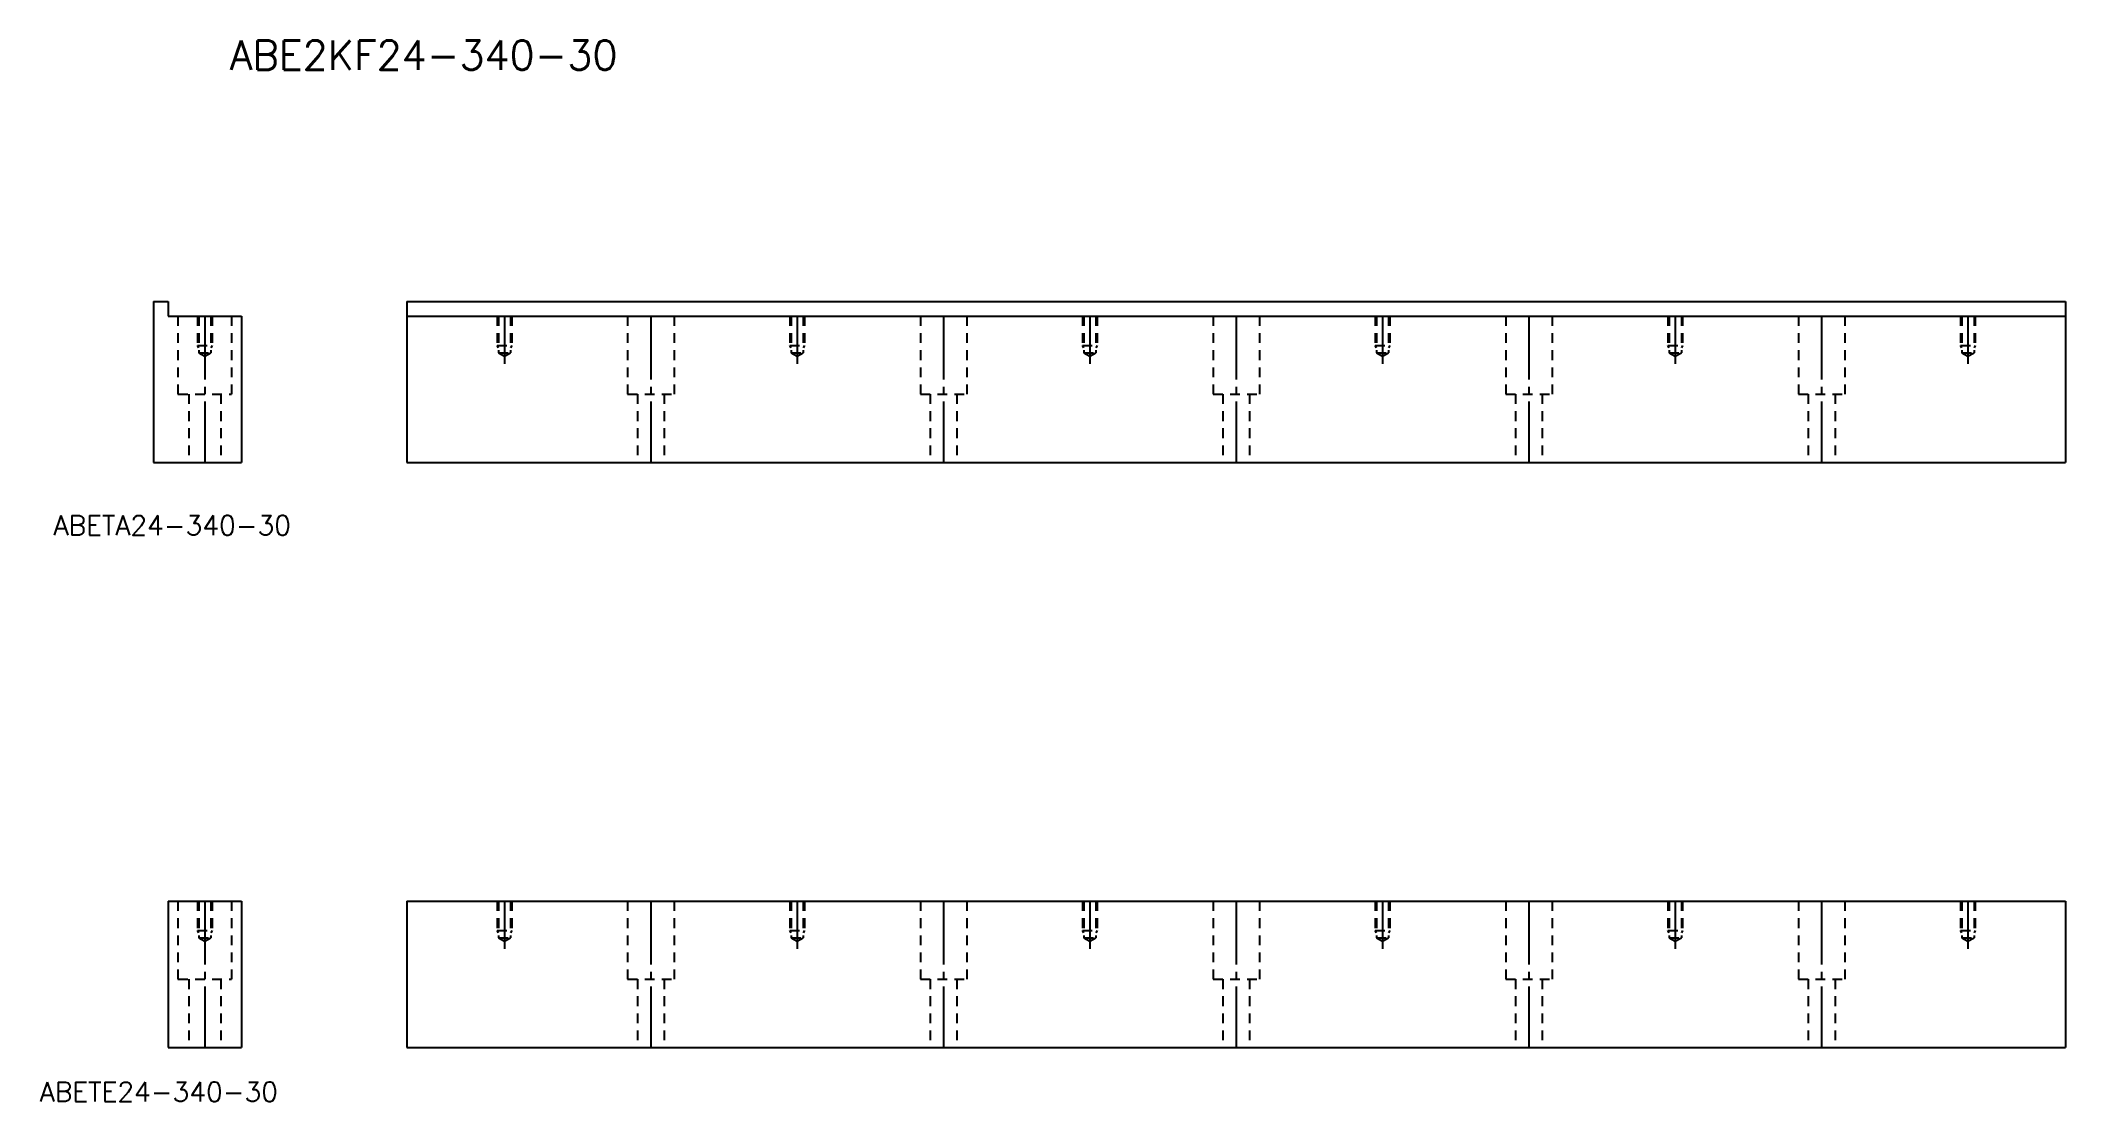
# Model space of a CAD drawing. Extents: x -7 to 408, y 262 to 480.
import ezdxf

# ---------------------------------------------------------------- set-up
doc = ezdxf.new("R2010")
doc.units = 0
doc.header["$MEASUREMENT"] = 0
doc.linetypes.add('CENTER', pattern=[17.5, 13, -1.5, 1.5, -1.5])
doc.linetypes.add('DASHED', pattern=[3.5, 2, -1.5])
doc.layers.get('0').update_dxf_attribs({"linetype": 'CONTINUOUS'})
doc.layers.add('CENTER', color=1, linetype='CENTER')
doc.styles.get("Standard").update_dxf_attribs({"font": 'txt.shx', "bigfont": '@extfont2.shx'})

msp = doc.modelspace()

# ---------------------------------------------------------------- linework, layer by layer
at = {"color": 7, "linetype": 'Continuous'}
for p, q in [((16.43, 426.46), (19.43, 426.46)), ((16.43, 426.46), (16.43, 393.46)), ((19.43, 426.46), (19.43, 423.46)), ((19.43, 423.46), (34.43, 423.46)), ((34.43, 423.46), (34.43, 393.46)), ((68.37, 426.46), (408.37, 426.46)), ((68.37, 426.46), (68.37, 393.46)), ((68.37, 423.46), (408.37, 423.46)), ((408.37, 426.46), (408.37, 393.46)), ((16.43, 393.46), (34.43, 393.46)), ((68.37, 393.46), (408.37, 393.46)), ((19.43, 303.46), (19.43, 273.46)), ((19.43, 303.46), (34.43, 303.46)), ((34.43, 303.46), (34.43, 273.46)), ((68.37, 303.46), (408.37, 303.46)), ((68.37, 303.46), (68.37, 273.46)), ((408.37, 303.46), (408.37, 273.46)), ((19.43, 273.46), (34.43, 273.46)), ((68.37, 273.46), (408.37, 273.46))]:
    msp.add_line(p, q, dxfattribs=at)
at = {"color": 3, "linetype": 'DASHED'}
for p, q in [((21.43, 423.46), (21.43, 407.46)), ((25.43, 423.46), (25.43, 417.46)), ((25.68, 423.46), (25.68, 415.96)), ((28.18, 423.46), (28.18, 415.96)), ((28.43, 423.46), (28.43, 417.46)), ((32.43, 423.46), (32.43, 407.46)), ((86.87, 423.46), (86.87, 417.46)), ((87.12, 423.46), (87.12, 415.96)), ((89.62, 423.46), (89.62, 415.96)), ((89.87, 423.46), (89.87, 417.46)), ((113.62, 423.46), (113.62, 407.46)), ((123.12, 423.46), (123.12, 407.46)), ((146.87, 423.46), (146.87, 417.46)), ((147.12, 423.46), (147.12, 415.96)), ((149.62, 423.46), (149.62, 415.96)), ((149.87, 423.46), (149.87, 417.46)), ((173.62, 423.46), (173.62, 407.46)), ((183.12, 423.46), (183.12, 407.46)), ((206.87, 423.46), (206.87, 417.46)), ((207.12, 423.46), (207.12, 415.96)), ((209.62, 423.46), (209.62, 415.96)), ((209.87, 423.46), (209.87, 417.46)), ((233.62, 423.46), (233.62, 407.46)), ((243.12, 423.46), (243.12, 407.46)), ((266.87, 423.46), (266.87, 417.46)), ((267.12, 423.46), (267.12, 415.96)), ((269.62, 423.46), (269.62, 415.96)), ((269.87, 423.46), (269.87, 417.46)), ((293.62, 423.46), (293.62, 407.46)), ((303.12, 423.46), (303.12, 407.46)), ((326.87, 423.46), (326.87, 417.46)), ((327.12, 423.46), (327.12, 415.96)), ((329.62, 423.46), (329.62, 415.96)), ((329.87, 423.46), (329.87, 417.46)), ((353.62, 423.46), (353.62, 407.46)), ((363.12, 423.46), (363.12, 407.46)), ((386.87, 423.46), (386.87, 417.46)), ((387.12, 423.46), (387.12, 415.96)), ((389.62, 423.46), (389.62, 415.96)), ((389.87, 423.46), (389.87, 417.46)), ((25.68, 416.96), (25.43, 417.46)), ((25.43, 417.46), (28.43, 417.46)), ((25.68, 415.96), (26.93, 415.24)), ((25.68, 415.96), (28.18, 415.96)), ((26.93, 415.24), (28.18, 415.96)), ((28.43, 417.46), (28.18, 416.96)), ((86.87, 417.46), (89.87, 417.46)), ((87.12, 416.96), (86.87, 417.46)), ((87.12, 415.96), (89.62, 415.96)), ((87.12, 415.96), (88.37, 415.24)), ((88.37, 415.24), (89.62, 415.96)), ((89.87, 417.46), (89.62, 416.96)), ((147.12, 416.96), (146.87, 417.46)), ((146.87, 417.46), (149.87, 417.46)), ((147.12, 415.96), (148.37, 415.24)), ((147.12, 415.96), (149.62, 415.96)), ((148.37, 415.24), (149.62, 415.96)), ((149.87, 417.46), (149.62, 416.96)), ((207.12, 416.96), (206.87, 417.46)), ((206.87, 417.46), (209.87, 417.46)), ((207.12, 415.96), (208.37, 415.24)), ((207.12, 415.96), (209.62, 415.96)), ((208.37, 415.24), (209.62, 415.96)), ((209.87, 417.46), (209.62, 416.96)), ((267.12, 416.96), (266.87, 417.46)), ((266.87, 417.46), (269.87, 417.46)), ((267.12, 415.96), (268.37, 415.24)), ((267.12, 415.96), (269.62, 415.96)), ((268.37, 415.24), (269.62, 415.96)), ((269.87, 417.46), (269.62, 416.96)), ((327.12, 416.96), (326.87, 417.46)), ((326.87, 417.46), (329.87, 417.46)), ((327.12, 415.96), (328.37, 415.24)), ((327.12, 415.96), (329.62, 415.96)), ((328.37, 415.24), (329.62, 415.96)), ((329.87, 417.46), (329.62, 416.96)), ((387.12, 416.96), (386.87, 417.46)), ((386.87, 417.46), (389.87, 417.46)), ((387.12, 415.96), (388.37, 415.24)), ((387.12, 415.96), (389.62, 415.96)), ((388.37, 415.24), (389.62, 415.96)), ((389.87, 417.46), (389.62, 416.96)), ((21.43, 407.46), (32.43, 407.46)), ((23.63, 407.46), (23.63, 393.46)), ((30.23, 407.46), (30.23, 393.46)), ((113.62, 407.46), (123.12, 407.46)), ((115.62, 407.46), (115.62, 393.46)), ((121.12, 407.46), (121.12, 393.46)), ((173.62, 407.46), (183.12, 407.46)), ((175.62, 407.46), (175.62, 393.46)), ((181.12, 407.46), (181.12, 393.46)), ((233.62, 407.46), (243.12, 407.46)), ((235.62, 407.46), (235.62, 393.46)), ((241.12, 407.46), (241.12, 393.46)), ((293.62, 407.46), (303.12, 407.46)), ((295.62, 407.46), (295.62, 393.46)), ((301.12, 407.46), (301.12, 393.46)), ((353.62, 407.46), (363.12, 407.46)), ((355.62, 407.46), (355.62, 393.46)), ((361.12, 407.46), (361.12, 393.46)), ((21.43, 303.46), (21.43, 287.46)), ((25.43, 303.46), (25.43, 297.46)), ((25.68, 303.46), (25.68, 295.96)), ((28.18, 303.46), (28.18, 295.96)), ((28.43, 303.46), (28.43, 297.46)), ((32.43, 303.46), (32.43, 287.46)), ((86.87, 303.46), (86.87, 297.46)), ((87.12, 303.46), (87.12, 295.96)), ((89.62, 303.46), (89.62, 295.96)), ((89.87, 303.46), (89.87, 297.46)), ((113.62, 303.46), (113.62, 287.46)), ((123.12, 303.46), (123.12, 287.46)), ((146.87, 303.46), (146.87, 297.46)), ((147.12, 303.46), (147.12, 295.96)), ((149.62, 303.46), (149.62, 295.96)), ((149.87, 303.46), (149.87, 297.46)), ((173.62, 303.46), (173.62, 287.46)), ((183.12, 303.46), (183.12, 287.46)), ((206.87, 303.46), (206.87, 297.46)), ((207.12, 303.46), (207.12, 295.96)), ((209.62, 303.46), (209.62, 295.96)), ((209.87, 303.46), (209.87, 297.46)), ((233.62, 303.46), (233.62, 287.46)), ((243.12, 303.46), (243.12, 287.46)), ((266.87, 303.46), (266.87, 297.46)), ((267.12, 303.46), (267.12, 295.96)), ((269.62, 303.46), (269.62, 295.96)), ((269.87, 303.46), (269.87, 297.46)), ((293.62, 303.46), (293.62, 287.46)), ((303.12, 303.46), (303.12, 287.46)), ((326.87, 303.46), (326.87, 297.46)), ((327.12, 303.46), (327.12, 295.96)), ((329.62, 303.46), (329.62, 295.96)), ((329.87, 303.46), (329.87, 297.46)), ((353.62, 303.46), (353.62, 287.46)), ((363.12, 303.46), (363.12, 287.46)), ((386.87, 303.46), (386.87, 297.46)), ((387.12, 303.46), (387.12, 295.96)), ((389.62, 303.46), (389.62, 295.96)), ((389.87, 303.46), (389.87, 297.46)), ((25.68, 296.96), (25.43, 297.46)), ((25.43, 297.46), (28.43, 297.46)), ((25.68, 295.96), (26.93, 295.24)), ((25.68, 295.96), (28.18, 295.96)), ((26.93, 295.24), (28.18, 295.96)), ((28.43, 297.46), (28.18, 296.96)), ((86.87, 297.46), (89.87, 297.46)), ((87.12, 296.96), (86.87, 297.46)), ((87.12, 295.96), (89.62, 295.96)), ((87.12, 295.96), (88.37, 295.24)), ((88.37, 295.24), (89.62, 295.96)), ((89.87, 297.46), (89.62, 296.96)), ((147.12, 296.96), (146.87, 297.46)), ((146.87, 297.46), (149.87, 297.46)), ((147.12, 295.96), (148.37, 295.24)), ((147.12, 295.96), (149.62, 295.96)), ((148.37, 295.24), (149.62, 295.96)), ((149.87, 297.46), (149.62, 296.96)), ((207.12, 296.96), (206.87, 297.46)), ((206.87, 297.46), (209.87, 297.46)), ((207.12, 295.96), (208.37, 295.24)), ((207.12, 295.96), (209.62, 295.96)), ((208.37, 295.24), (209.62, 295.96)), ((209.87, 297.46), (209.62, 296.96)), ((267.12, 296.96), (266.87, 297.46)), ((266.87, 297.46), (269.87, 297.46)), ((267.12, 295.96), (268.37, 295.24)), ((267.12, 295.96), (269.62, 295.96)), ((268.37, 295.24), (269.62, 295.96)), ((269.87, 297.46), (269.62, 296.96)), ((327.12, 296.96), (326.87, 297.46)), ((326.87, 297.46), (329.87, 297.46)), ((327.12, 295.96), (328.37, 295.24)), ((327.12, 295.96), (329.62, 295.96)), ((328.37, 295.24), (329.62, 295.96)), ((329.87, 297.46), (329.62, 296.96)), ((387.12, 296.96), (386.87, 297.46)), ((386.87, 297.46), (389.87, 297.46)), ((387.12, 295.96), (388.37, 295.24)), ((387.12, 295.96), (389.62, 295.96)), ((388.37, 295.24), (389.62, 295.96)), ((389.87, 297.46), (389.62, 296.96)), ((21.43, 287.46), (32.43, 287.46)), ((23.63, 287.46), (23.63, 273.46)), ((30.23, 287.46), (30.23, 273.46)), ((113.62, 287.46), (123.12, 287.46)), ((115.62, 287.46), (115.62, 273.46)), ((121.12, 287.46), (121.12, 273.46)), ((173.62, 287.46), (183.12, 287.46)), ((175.62, 287.46), (175.62, 273.46)), ((181.12, 287.46), (181.12, 273.46)), ((233.62, 287.46), (243.12, 287.46)), ((235.62, 287.46), (235.62, 273.46)), ((241.12, 287.46), (241.12, 273.46)), ((293.62, 287.46), (303.12, 287.46)), ((295.62, 287.46), (295.62, 273.46)), ((301.12, 287.46), (301.12, 273.46)), ((353.62, 287.46), (363.12, 287.46)), ((355.62, 287.46), (355.62, 273.46)), ((361.12, 287.46), (361.12, 273.46))]:
    msp.add_line(p, q, dxfattribs=at)
at = {"layer": 'CENTER', "color": 1, "linetype": 'CENTER'}
for p, q in [((26.93, 423.46), (26.93, 393.46)), ((88.37, 423.46), (88.37, 413.67)), ((118.37, 423.46), (118.37, 393.46)), ((148.37, 423.46), (148.37, 413.67)), ((178.37, 423.46), (178.37, 393.46)), ((208.37, 423.46), (208.37, 413.67)), ((238.37, 423.46), (238.37, 393.46)), ((268.37, 423.46), (268.37, 413.67)), ((298.37, 423.46), (298.37, 393.46)), ((328.37, 423.46), (328.37, 413.67)), ((358.37, 423.46), (358.37, 393.46)), ((388.37, 423.46), (388.37, 413.67)), ((26.93, 303.46), (26.93, 273.46)), ((88.37, 303.46), (88.37, 293.67)), ((118.37, 303.46), (118.37, 273.46)), ((148.37, 303.46), (148.37, 293.67)), ((178.37, 303.46), (178.37, 273.46)), ((208.37, 303.46), (208.37, 293.67)), ((238.37, 303.46), (238.37, 273.46)), ((268.37, 303.46), (268.37, 293.67)), ((298.37, 303.46), (298.37, 273.46)), ((328.37, 303.46), (328.37, 293.67)), ((358.37, 303.46), (358.37, 273.46)), ((388.37, 303.46), (388.37, 293.67))]:
    msp.add_line(p, q, dxfattribs=at)

# ---------------------------------------------------------------- texts
at = {"color": 7, "linetype": 'Continuous'}
for s, height, p in [('ABE2KF24-340-30', 6, (32.07, 474.01)), ('ABETA24-340-30', 4, (-4.09, 378.56)), ('ABETE24-340-30', 4, (-6.92, 262.38))]:
    msp.add_text(s, height=height, dxfattribs=at).set_placement(p)

doc.saveas('drawing.dxf')
